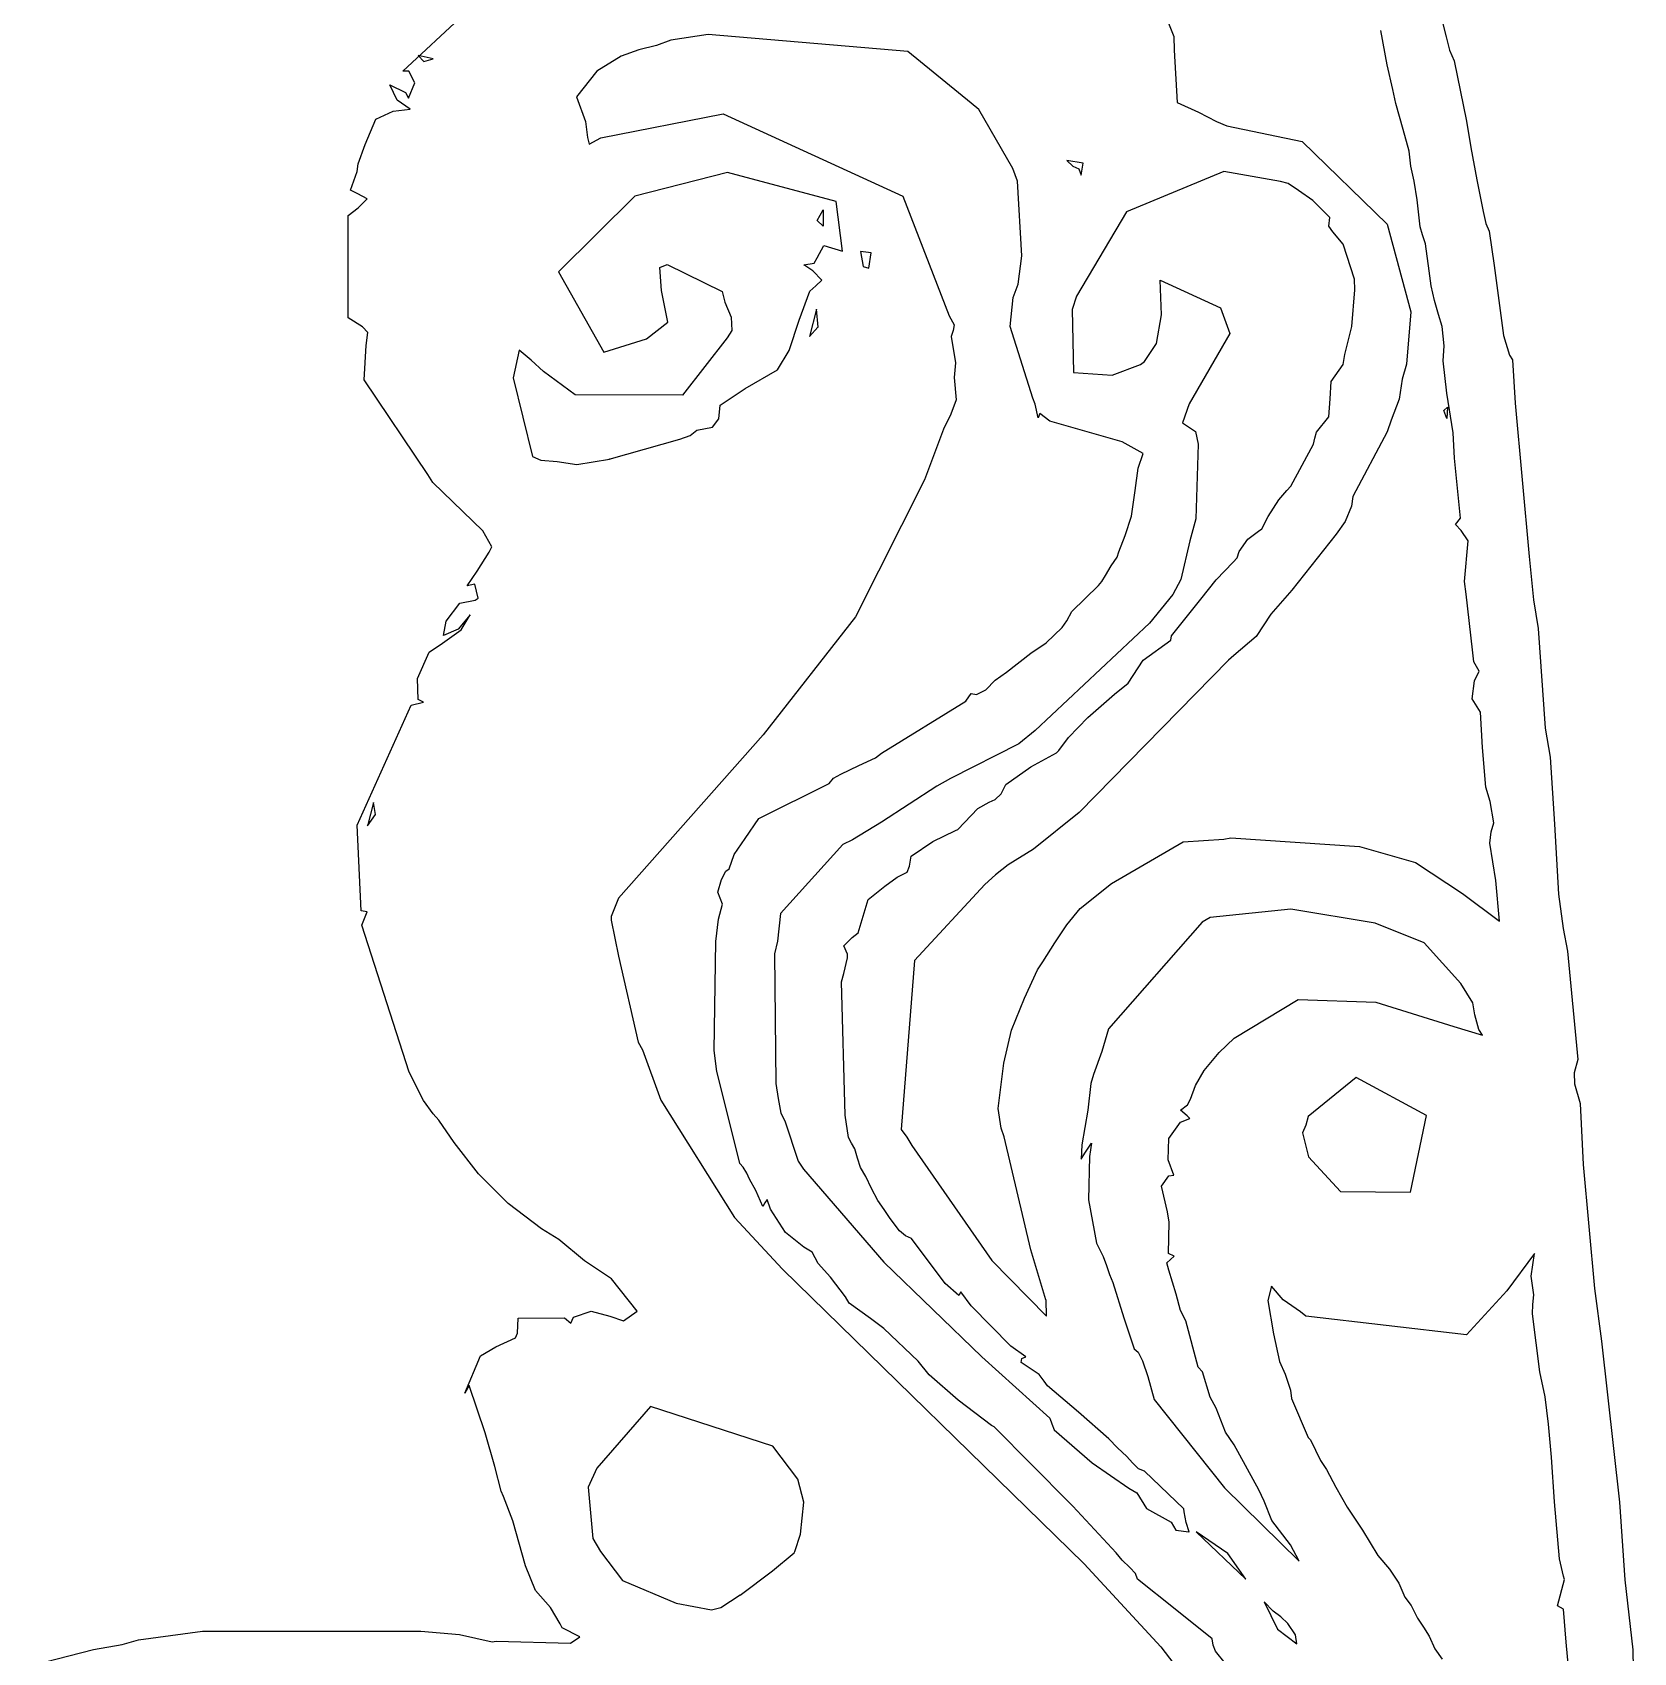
# Model space of a CAD drawing. Extents: x 0 to 208, y 1 to 205.
# Drawn here: x 204.677 to 207.447, y 190.119 to 192.923 of the extents above; entities that cross this region are included whole.
import ezdxf

# ---------------------------------------------------------------- set-up
doc = ezdxf.new("R2010")
doc.units = 0

msp = doc.modelspace()

# ---------------------------------------------------------------- linework, layer by layer
at = {"layer": 'test'}
for p, q in [((205.317526, 192.855882), (205.422843, 192.954027)), ((206.632366, 192.963262), (206.651529, 192.916173)), ((207.115305, 192.944599), (207.122417, 192.915414)), ((205.845661, 192.91975), (205.781236, 192.909928)), ((206.191197, 192.890009), (205.845661, 192.91975)), ((206.651529, 192.916173), (206.652093, 192.892213)), ((207.020682, 192.867047), (207.009393, 192.926429)), ((207.122417, 192.915414), (207.128513, 192.892159)), ((205.725607, 192.893136), (205.695042, 192.881734)), ((205.756231, 192.900248), (205.725607, 192.893136)), ((205.781236, 192.909928), (205.756231, 192.900248)), ((206.300674, 192.80042), (206.191197, 192.890009)), ((206.652093, 192.892213), (206.657032, 192.801775)), ((207.128513, 192.892159), (207.136613, 192.874069)), ((205.369882, 192.87713), (205.344143, 192.883085)), ((205.344143, 192.883085), (205.353767, 192.872586)), ((205.353767, 192.872586), (205.369882, 192.877158)), ((205.369882, 192.877158), (205.369882, 192.87713)), ((205.695042, 192.881734), (205.65307, 192.855742)), ((207.030531, 192.824505), (207.020682, 192.867047)), ((207.136613, 192.874069), (207.157638, 192.769562)), ((205.307479, 192.806067), (205.29509, 192.832285)), ((205.29509, 192.832285), (205.322268, 192.818851)), ((205.327856, 192.855766), (205.317526, 192.855882)), ((205.327263, 192.809228), (205.338213, 192.8357)), ((205.338213, 192.8357), (205.327856, 192.855766)), ((205.65307, 192.855742), (205.618134, 192.811526)), ((205.330198, 192.79015), (205.307479, 192.806067)), ((205.322268, 192.818851), (205.327263, 192.809228)), ((205.618134, 192.811526), (205.633769, 192.768927)), ((207.035555, 192.799924), (207.030531, 192.824505)), ((205.27057, 192.773047), (205.300604, 192.786763)), ((205.300604, 192.786763), (205.330198, 192.79015)), ((205.660326, 192.740762), (205.871609, 192.782203)), ((205.871609, 192.782203), (206.182776, 192.639681)), ((206.314277, 192.789724), (206.300674, 192.80042)), ((206.373056, 192.687489), (206.314277, 192.789724)), ((206.657032, 192.801775), (206.694226, 192.784813)), ((206.694226, 192.784813), (206.725135, 192.768614)), ((207.048283, 192.755146), (207.035555, 192.799924)), ((205.252197, 192.729097), (205.27057, 192.773047)), ((205.633769, 192.768927), (205.637212, 192.741213)), ((206.725135, 192.768614), (206.743226, 192.761445)), ((206.743226, 192.761445), (206.873336, 192.734465)), ((207.058754, 192.717585), (207.048283, 192.755146)), ((207.157638, 192.769562), (207.164976, 192.723673)), ((205.240316, 192.69549), (205.252197, 192.729097)), ((205.637212, 192.741213), (205.639752, 192.72967)), ((205.639752, 192.72967), (205.660326, 192.740762)), ((206.873336, 192.734465), (207.020269, 192.591387)), ((207.164976, 192.723673), (207.175587, 192.667815)), ((205.23834, 192.682564), (205.240316, 192.69549)), ((206.494282, 192.696768), (206.466116, 192.701312)), ((206.466116, 192.701312), (206.476445, 192.691575)), ((206.476445, 192.691575), (206.486803, 192.687003)), ((206.491347, 192.676053), (206.49431, 192.69674)), ((206.49431, 192.69674), (206.494282, 192.696768)), ((207.061689, 192.691734), (207.058754, 192.717585)), ((207.067023, 192.665882), (207.061689, 192.691734)), ((205.227249, 192.650153), (205.23834, 192.682564)), ((205.879234, 192.680462), (205.718746, 192.639912)), ((206.066948, 192.630667), (205.879234, 192.680462)), ((206.381184, 192.665617), (206.373056, 192.687489)), ((206.388211, 192.536351), (206.381184, 192.665617)), ((206.486803, 192.687003), (206.491347, 192.676053)), ((206.737704, 192.682347), (206.569361, 192.612469)), ((206.835906, 192.665188), (206.737704, 192.682347)), ((206.849198, 192.661801), (206.835906, 192.665188)), ((207.072357, 192.633376), (207.067023, 192.665882)), ((207.175587, 192.667815), (207.186453, 192.612912)), ((205.239893, 192.643662), (205.227249, 192.650153)), ((205.255556, 192.635026), (205.239893, 192.643662)), ((205.240034, 192.619363), (205.255556, 192.635026)), ((205.718746, 192.639912), (205.586931, 192.508433)), ((206.182776, 192.639681), (206.262995, 192.432536)), ((206.867289, 192.649412), (206.849198, 192.661801)), ((206.892096, 192.631886), (206.867289, 192.649412)), ((205.223241, 192.606099), (205.240034, 192.619363)), ((206.034343, 192.597725), (206.044474, 192.615816)), ((206.044474, 192.615816), (206.044474, 192.587622)), ((206.078293, 192.544493), (206.066948, 192.630667)), ((206.569361, 192.612469), (206.483099, 192.466628)), ((206.921566, 192.602952), (206.892096, 192.631886)), ((207.077493, 192.58684), (207.072357, 192.633376)), ((207.186453, 192.612912), (207.191279, 192.592281)), ((205.223241, 192.429188), (205.223241, 192.606099)), ((206.044474, 192.587622), (206.034343, 192.597754)), ((206.034343, 192.597754), (206.034343, 192.597725)), ((206.91959, 192.587628), (206.921566, 192.602952)), ((206.926307, 192.578089), (206.91959, 192.587628)), ((207.020269, 192.591387), (207.061185, 192.439659)), ((207.081444, 192.572814), (207.077493, 192.58684)), ((207.191279, 192.592281), (207.197008, 192.579356)), ((207.197008, 192.579356), (207.205418, 192.519894)), ((206.034442, 192.532922), (206.046126, 192.554568)), ((206.046126, 192.554568), (206.078293, 192.544493)), ((206.944651, 192.556696), (206.926307, 192.578089)), ((206.96373, 192.495804), (206.944651, 192.556696)), ((207.086637, 192.557264), (207.081444, 192.572814)), ((207.093241, 192.510214), (207.086637, 192.557264)), ((206.011102, 192.520645), (206.029192, 192.523891)), ((206.029192, 192.523891), (206.034442, 192.532922)), ((206.127831, 192.541656), (206.109458, 192.544196)), ((206.109458, 192.544196), (206.11372, 192.517724)), ((206.12388, 192.515184), (206.127831, 192.541656)), ((206.127831, 192.541656), (206.127831, 192.541656)), ((206.382313, 192.487434), (206.388211, 192.536351)), ((205.586931, 192.508433), (205.664999, 192.3696)), ((205.761965, 192.516353), (205.774975, 192.521179)), ((205.764816, 192.476348), (205.761965, 192.516353)), ((205.774975, 192.521179), (205.869898, 192.474691)), ((206.026624, 192.510626), (206.011102, 192.520645)), ((206.042146, 192.494511), (206.026624, 192.510626)), ((206.11372, 192.517724), (206.12388, 192.515184)), ((206.964294, 192.477544), (206.96373, 192.495804)), ((207.096684, 192.48473), (207.093241, 192.510214)), ((207.205418, 192.519894), (207.2219, 192.398383)), ((205.775963, 192.421707), (205.764816, 192.476348)), ((205.869898, 192.474691), (205.874583, 192.456234)), ((206.003425, 192.425068), (206.021488, 192.475038)), ((206.021488, 192.475038), (206.031817, 192.484775)), ((206.031817, 192.484775), (206.042146, 192.494511)), ((206.373592, 192.464291), (206.382313, 192.487434)), ((206.630244, 192.434085), (206.627987, 192.494255)), ((206.627987, 192.494255), (206.732392, 192.446443)), ((206.959383, 192.414149), (206.964294, 192.477544)), ((207.102442, 192.459245), (207.096684, 192.48473)), ((205.874583, 192.456234), (205.885561, 192.430495)), ((206.033007, 192.444177), (206.021267, 192.396868)), ((206.035829, 192.413228), (206.033007, 192.444177)), ((206.368117, 192.414172), (206.373592, 192.464291)), ((206.483099, 192.466628), (206.475282, 192.443345)), ((206.475282, 192.443345), (206.477822, 192.33476)), ((206.732392, 192.446443), (206.748309, 192.401737)), ((207.061185, 192.439659), (207.054101, 192.348699)), ((207.109554, 192.434607), (207.102442, 192.459245)), ((205.247682, 192.413665), (205.223241, 192.429188)), ((205.257277, 192.403646), (205.247682, 192.413665)), ((205.738879, 192.392883), (205.775963, 192.421707)), ((205.885561, 192.430495), (205.886972, 192.40724)), ((205.986069, 192.37234), (206.003425, 192.425068)), ((206.021267, 192.396868), (206.035801, 192.413237)), ((206.035801, 192.413237), (206.035829, 192.413228)), ((206.262995, 192.432536), (206.271236, 192.417268)), ((206.271236, 192.417268), (206.269825, 192.40708)), ((206.407363, 192.290195), (206.368117, 192.414172)), ((206.621495, 192.384561), (206.630244, 192.434085)), ((206.951255, 192.381837), (206.959383, 192.414149)), ((207.115367, 192.413836), (207.109554, 192.434607)), ((207.119064, 192.380646), (207.115367, 192.413836)), ((205.254117, 192.38104), (205.257277, 192.403646)), ((205.664999, 192.3696), (205.738879, 192.392883)), ((205.878788, 192.394286), (205.801555, 192.295037)), ((205.886972, 192.40724), (205.878788, 192.394286)), ((206.269825, 192.40708), (206.266043, 192.396891)), ((206.266043, 192.396891), (206.273635, 192.351101)), ((206.600498, 192.35333), (206.621495, 192.384561)), ((206.748309, 192.401737), (206.678222, 192.280057)), ((207.2219, 192.398383), (207.232173, 192.364773)), ((205.250871, 192.321545), (205.254117, 192.38104)), ((205.518786, 192.372896), (205.508316, 192.325497)), ((205.5292, 192.364289), (205.518786, 192.372896)), ((205.539304, 192.355681), (205.5292, 192.364289)), ((205.56095, 192.336123), (205.539304, 192.355681)), ((205.965664, 192.33897), (205.986069, 192.37234)), ((206.944426, 192.348591), (206.946966, 192.365779)), ((206.946966, 192.365779), (206.951255, 192.381837)), ((207.117371, 192.354936), (207.119064, 192.380646)), ((207.123778, 192.298514), (207.117371, 192.354936)), ((207.232173, 192.364773), (207.23714, 192.356279)), ((207.23714, 192.356279), (207.241825, 192.281303)), ((205.615938, 192.295602), (205.56095, 192.336123)), ((205.909767, 192.306763), (205.965664, 192.33897)), ((206.273635, 192.351101), (206.271377, 192.325955)), ((206.477822, 192.33476), (206.544728, 192.32968)), ((206.544728, 192.32968), (206.593979, 192.348193)), ((206.593979, 192.348193), (206.600498, 192.35333)), ((206.923598, 192.318848), (206.944426, 192.348591)), ((207.054101, 192.348699), (207.046707, 192.322847)), ((205.36107, 192.157735), (205.250871, 192.321545)), ((205.508316, 192.325497), (205.541959, 192.189099)), ((205.86626, 192.278013), (205.909767, 192.306763)), ((206.271377, 192.325955), (206.275102, 192.286941)), ((206.921904, 192.288822), (206.923598, 192.318848)), ((207.046707, 192.322847), (207.041176, 192.28847)), ((207.134502, 192.229937), (207.123778, 192.298514)), ((205.801555, 192.295037), (205.615938, 192.295602)), ((205.864284, 192.254363), (205.86626, 192.278013)), ((206.275102, 192.286941), (206.265337, 192.262303)), ((206.411455, 192.279837), (206.407363, 192.290195)), ((206.41645, 192.255848), (206.411455, 192.279837)), ((206.678222, 192.280057), (206.666425, 192.247468)), ((206.919364, 192.257691), (206.921904, 192.288822)), ((207.041176, 192.28847), (207.027516, 192.252275)), ((207.118414, 192.268462), (207.12468, 192.274699)), ((207.12468, 192.274699), (207.123833, 192.254887)), ((207.241825, 192.281303), (207.26635, 192.015797)), ((205.853278, 192.239744), (205.864284, 192.254363)), ((206.265337, 192.262303), (206.252919, 192.236451)), ((206.41947, 192.263271), (206.41645, 192.255848)), ((206.436968, 192.250514), (206.41947, 192.263271)), ((206.562043, 192.214576), (206.436968, 192.250514)), ((206.666425, 192.247468), (206.688608, 192.232398)), ((206.898085, 192.231359), (206.919364, 192.257691)), ((207.027516, 192.252275), (207.020489, 192.231588)), ((207.123833, 192.254887), (207.118386, 192.268462)), ((207.118386, 192.268462), (207.118414, 192.268462)), ((205.674744, 192.184493), (205.796495, 192.218888)), ((205.796495, 192.218888), (205.814895, 192.225266)), ((205.814895, 192.225266), (205.826071, 192.234579)), ((205.826071, 192.234579), (205.853278, 192.239744)), ((206.252919, 192.236451), (206.220331, 192.14855)), ((206.598088, 192.194256), (206.562043, 192.214576)), ((206.688608, 192.232398), (206.693462, 192.210695)), ((206.892948, 192.210672), (206.895206, 192.221002)), ((206.895206, 192.221002), (206.898085, 192.231359)), ((207.020489, 192.231588), (206.960965, 192.119749)), ((207.137042, 192.186156), (207.134502, 192.229937)), ((205.541959, 192.189099), (205.556155, 192.182862)), ((206.589593, 192.169195), (206.598088, 192.194256)), ((206.693462, 192.210695), (206.689313, 192.081429)), ((206.854086, 192.138006), (206.892948, 192.210672)), ((205.556155, 192.182862), (205.584592, 192.180322)), ((205.584592, 192.180322), (205.618797, 192.175412)), ((205.618797, 192.175412), (205.674841, 192.184527)), ((205.674841, 192.184527), (205.674744, 192.184493)), ((206.584767, 192.130415), (206.589593, 192.169195)), ((207.147484, 192.082437), (207.137042, 192.186156)), ((205.369452, 192.14416), (205.36107, 192.157735)), ((205.456134, 192.060247), (205.369452, 192.14416)), ((206.220331, 192.14855), (206.100528, 191.911498)), ((206.577966, 192.085883), (206.584767, 192.130415)), ((206.833145, 192.114243), (206.846918, 192.130273)), ((206.846918, 192.130273), (206.854086, 192.138006)), ((206.814829, 192.085168), (206.833145, 192.114243)), ((206.95899, 192.103324), (206.948068, 192.076879)), ((206.960965, 192.119749), (206.95899, 192.103324)), ((206.567269, 192.052276), (206.577966, 192.085883)), ((206.689313, 192.081429), (206.67904, 192.043459)), ((206.803569, 192.063663), (206.814829, 192.085168)), ((206.948068, 192.076879), (206.932094, 192.054669)), ((207.138425, 192.071289), (207.147484, 192.082437)), ((205.471656, 192.032674), (205.456134, 192.060247)), ((206.556263, 192.024421), (206.567269, 192.052276)), ((206.76417, 192.024519), (206.779608, 192.04625)), ((206.779608, 192.04625), (206.797924, 192.060164)), ((206.797924, 192.060164), (206.803569, 192.063663)), ((206.932094, 192.054669), (206.855753, 191.957945)), ((207.148782, 192.060932), (207.138425, 192.071289)), ((207.160353, 192.043434), (207.148782, 192.060932)), ((205.446369, 191.990691), (205.467056, 192.023474)), ((205.467056, 192.023474), (205.471656, 192.032674)), ((206.553299, 192.015164), (206.556263, 192.024421)), ((206.67904, 192.043459), (206.663349, 191.976168)), ((206.760953, 192.013907), (206.76417, 192.024519)), ((207.154455, 191.97302), (207.160353, 192.043434)), ((205.428927, 191.96546), (205.446369, 191.990691)), ((206.533233, 191.983131), (206.542914, 191.999726)), ((206.542914, 191.999726), (206.553299, 192.015164)), ((206.72469, 191.975601), (206.753898, 192.006146)), ((206.753898, 192.006146), (206.760953, 192.013907)), ((207.26635, 192.015797), (207.273603, 191.940825)), ((205.441853, 191.968), (205.428927, 191.96546)), ((205.448006, 191.944124), (205.441853, 191.968)), ((206.474808, 191.921), (206.521013, 191.966001)), ((206.521013, 191.966001), (206.526996, 191.972717)), ((206.526996, 191.972717), (206.533233, 191.983131)), ((206.663349, 191.976168), (206.649633, 191.950317)), ((206.697964, 191.941992), (206.72469, 191.975601)), ((207.157305, 191.951006), (207.154455, 191.97302)), ((205.392323, 191.904266), (205.416171, 191.935516)), ((205.416171, 191.935516), (205.442643, 191.940681)), ((205.442643, 191.940681), (205.448006, 191.944124)), ((206.649633, 191.950317), (206.609447, 191.900457)), ((206.647556, 191.87889), (206.697964, 191.941992)), ((206.855753, 191.957945), (206.81947, 191.916208)), ((207.167973, 191.854642), (207.157305, 191.951006)), ((207.273603, 191.940825), (207.281449, 191.891668)), ((205.434064, 191.914821), (205.41349, 191.890014)), ((205.418372, 191.88897), (205.434064, 191.914821)), ((206.100528, 191.911498), (205.941036, 191.707135)), ((206.466059, 191.904885), (206.474808, 191.921)), ((206.81947, 191.916208), (206.793845, 191.877529)), ((205.385939, 191.866194), (205.418372, 191.88897)), ((205.388175, 191.879459), (205.392323, 191.904266)), ((205.41349, 191.890014), (205.388175, 191.879459)), ((206.609447, 191.900457), (206.411714, 191.71515)), ((206.430809, 191.866616), (206.458298, 191.893455)), ((206.458298, 191.893455), (206.466059, 191.904885)), ((206.646145, 191.871524), (206.647556, 191.87889)), ((207.281449, 191.891668), (207.293641, 191.718917)), ((205.342816, 191.804639), (205.363362, 191.850672)), ((205.363362, 191.850672), (205.385939, 191.866194)), ((206.403942, 191.848582), (206.430809, 191.866616)), ((206.598475, 191.836926), (206.646145, 191.871524)), ((206.793845, 191.877529), (206.755155, 191.844529)), ((207.170231, 191.833955), (207.167973, 191.854642)), ((206.361727, 191.815875), (206.403942, 191.848582)), ((206.745926, 191.836683), (206.487814, 191.572899)), ((206.572454, 191.797003), (206.598475, 191.836926)), ((206.755155, 191.844529), (206.745926, 191.836683)), ((207.179686, 191.817896), (207.170231, 191.833955)), ((205.344227, 191.768816), (205.342816, 191.804639)), ((206.326054, 191.785339), (206.342169, 191.801934)), ((206.342169, 191.801934), (206.361727, 191.815875)), ((206.548719, 191.777953), (206.572454, 191.797003)), ((207.167578, 191.769487), (207.171501, 191.801048)), ((207.171501, 191.801048), (207.179686, 191.817896)), ((205.353512, 191.764047), (205.344227, 191.768816)), ((206.145483, 191.675487), (206.291623, 191.765922)), ((206.291623, 191.765922), (206.300767, 191.778848)), ((206.300767, 191.778848), (206.309968, 191.777437)), ((206.309968, 191.777437), (206.326054, 191.785339)), ((206.50272, 191.737152), (206.548719, 191.777953)), ((207.181774, 191.746937), (207.167578, 191.769487)), ((205.238555, 191.550814), (205.331725, 191.758882)), ((205.331725, 191.758882), (205.353512, 191.764047)), ((207.185528, 191.685342), (207.181774, 191.746937)), ((206.411714, 191.71515), (206.383345, 191.692064)), ((206.469463, 191.702936), (206.50272, 191.737152)), ((207.293641, 191.718917), (207.302616, 191.668935)), ((205.941036, 191.707135), (205.690866, 191.425023)), ((206.383345, 191.692064), (206.265277, 191.631589)), ((206.452586, 191.680076), (206.469463, 191.702936)), ((207.191257, 191.617008), (207.185528, 191.685342)), ((206.075032, 191.639475), (206.106435, 191.654489)), ((206.106435, 191.654489), (206.135521, 191.667443)), ((206.135521, 191.667443), (206.145483, 191.675487)), ((206.403756, 191.65191), (206.448578, 191.676153)), ((206.448578, 191.676153), (206.452586, 191.680076)), ((207.302616, 191.668935), (207.310066, 191.55299)), ((206.054994, 191.623191), (206.062755, 191.632363)), ((206.062755, 191.632363), (206.075032, 191.639475)), ((206.265277, 191.631589), (206.241655, 191.618664)), ((206.360886, 191.621204), (206.403756, 191.65191)), ((205.933483, 191.562592), (206.054994, 191.623191)), ((206.241655, 191.618664), (206.145485, 191.556564)), ((206.342062, 191.595352), (206.35242, 191.605089)), ((206.35242, 191.605089), (206.360886, 191.621204)), ((207.198397, 191.592088), (207.191257, 191.617008)), ((205.266645, 191.590252), (205.256315, 191.549751)), ((205.256315, 191.549751), (205.270173, 191.569563)), ((205.270173, 191.569565), (205.266645, 191.590252)), ((205.270173, 191.569563), (205.270173, 191.569565)), ((206.277529, 191.543613), (206.312316, 191.57983)), ((206.312316, 191.57983), (206.331733, 191.59078)), ((206.331733, 191.59078), (206.342062, 191.595352)), ((206.487814, 191.572899), (206.408863, 191.509467)), ((207.204775, 191.555212), (207.198397, 191.592088)), ((205.245441, 191.402921), (205.238555, 191.550814)), ((205.909664, 191.528085), (205.933483, 191.562592)), ((206.145485, 191.556564), (206.095504, 191.525593)), ((206.234267, 191.522898), (206.273578, 191.541919)), ((206.273578, 191.541919), (206.277529, 191.543613)), ((207.200373, 191.539436), (207.204775, 191.555212)), ((207.310066, 191.55299), (207.316811, 191.431505)), ((205.890529, 191.500343), (205.909664, 191.528085)), ((206.078655, 191.517831), (205.970745, 191.397952)), ((206.095504, 191.525593), (206.078655, 191.517831)), ((206.197096, 191.497244), (206.234267, 191.522898)), ((206.543636, 191.450254), (206.667419, 191.522427)), ((206.667419, 191.522427), (206.737847, 191.52666)), ((206.737847, 191.52666), (206.750067, 191.528918)), ((206.750067, 191.528918), (206.972794, 191.514186)), ((206.972794, 191.514186), (207.069506, 191.486218)), ((207.198115, 191.519709), (207.200373, 191.539436)), ((207.208726, 191.455074), (207.198115, 191.519709)), ((205.882345, 191.475479), (205.890529, 191.500343)), ((206.194217, 191.480028), (206.197096, 191.497244)), ((206.408863, 191.509467), (206.364912, 191.482374)), ((207.069506, 191.486218), (207.150659, 191.432629)), ((205.86273, 191.434867), (205.868854, 191.457332)), ((205.868854, 191.457332), (205.876587, 191.471246)), ((205.876587, 191.471246), (205.882345, 191.475479)), ((206.151461, 191.445512), (206.172853, 191.460978)), ((206.172853, 191.460978), (206.189815, 191.469614)), ((206.189815, 191.469614), (206.194217, 191.480028)), ((206.342645, 191.465327), (206.324555, 191.448563)), ((206.364912, 191.482374), (206.342645, 191.465327)), ((205.866286, 191.424679), (205.86273, 191.434867)), ((206.122745, 191.422257), (206.151461, 191.445512)), ((206.324555, 191.448563), (206.202819, 191.316703)), ((206.489345, 191.406916), (206.543636, 191.450254)), ((207.150659, 191.432629), (207.214766, 191.385078)), ((207.214766, 191.385078), (207.208726, 191.455074)), ((207.316811, 191.431505), (207.324911, 191.372041)), ((205.255629, 191.400946), (205.245441, 191.402921)), ((205.690866, 191.425023), (205.67794, 191.392819)), ((205.863746, 191.388413), (205.870294, 191.414491)), ((205.870294, 191.414491), (205.866286, 191.424679)), ((206.105416, 191.364771), (206.122745, 191.422257)), ((206.46609, 191.378674), (206.489345, 191.406916)), ((206.853985, 191.405779), (206.714378, 191.391188)), ((206.999953, 191.381423), (206.853985, 191.405779)), ((205.246542, 191.377747), (205.255629, 191.400946)), ((205.32831, 191.123713), (205.246542, 191.377747)), ((205.67794, 191.392819), (205.67794, 191.386779)), ((205.67794, 191.386779), (205.690866, 191.324163)), ((205.858807, 191.349633), (205.863746, 191.388413)), ((205.970745, 191.397952), (205.965806, 191.350302)), ((206.445403, 191.347235), (206.46609, 191.378674)), ((206.700436, 191.383427), (206.538559, 191.198368)), ((206.714378, 191.391188), (206.700436, 191.383427)), ((207.084552, 191.347712), (206.999953, 191.381423)), ((205.8559, 191.160962), (205.858807, 191.349633)), ((205.965806, 191.350302), (205.960782, 191.328261)), ((206.080524, 191.341968), (206.095059, 191.356897)), ((206.095059, 191.356897), (206.105416, 191.364771)), ((206.424716, 191.31461), (206.445403, 191.347235)), ((207.148198, 191.277348), (207.084552, 191.347712)), ((207.324911, 191.372041), (207.332192, 191.333238)), ((205.690866, 191.324163), (205.724854, 191.175305)), ((205.960782, 191.328261), (205.96304, 191.104205)), ((206.08044, 191.294301), (206.0871, 191.321676)), ((206.0871, 191.328083), (206.080524, 191.341968)), ((206.0871, 191.321676), (206.0871, 191.328083)), ((207.332192, 191.333238), (207.350593, 191.145733)), ((206.076601, 191.280048), (206.08044, 191.294301)), ((206.202819, 191.316703), (206.179733, 191.02425)), ((206.39322, 191.251576), (206.415713, 191.300696)), ((206.415713, 191.300696), (206.424716, 191.31461)), ((206.08281, 191.049086), (206.076601, 191.280048)), ((207.168744, 191.243425), (207.148198, 191.277348)), ((206.370586, 191.196305), (206.39322, 191.251576)), ((206.755766, 191.182606), (206.86649, 191.249512)), ((206.86649, 191.249512), (207.000929, 191.244517)), ((207.000929, 191.244517), (207.13569, 191.202446)), ((207.171877, 191.222851), (207.168744, 191.243425)), ((207.179158, 191.19731), (207.171877, 191.222851)), ((206.35718, 191.139429), (206.370586, 191.196305)), ((206.538559, 191.198368), (206.526621, 191.159176)), ((206.729915, 191.157827), (206.755766, 191.182606)), ((207.13569, 191.202446), (207.185424, 191.187771)), ((207.185424, 191.187771), (207.179158, 191.19731)), ((205.724854, 191.175305), (205.732305, 191.16204)), ((205.732305, 191.16204), (205.763781, 191.075294)), ((205.860924, 191.124767), (205.8559, 191.160962)), ((206.526621, 191.159176), (206.512679, 191.119724)), ((206.704063, 191.126249), (206.729915, 191.157827)), ((205.353371, 191.074592), (205.32831, 191.123713)), ((205.89216, 191.000589), (205.860924, 191.124767)), ((206.347359, 191.060923), (206.35718, 191.139429)), ((206.688739, 191.100567), (206.704063, 191.126249)), ((207.350593, 191.145733), (207.343876, 191.122478)), ((207.343876, 191.122478), (207.344441, 191.103146)), ((205.96304, 191.104205), (205.967048, 191.078325)), ((206.507684, 191.104202), (206.502406, 191.057666)), ((206.512679, 191.119724), (206.507684, 191.104202)), ((206.680159, 191.077086), (206.688739, 191.100567)), ((206.966573, 191.114548), (206.883651, 191.046868)), ((207.088778, 191.048736), (206.966573, 191.114548)), ((207.344441, 191.103146), (207.354234, 191.069536)), ((205.370248, 191.051337), (205.353371, 191.074592)), ((205.763781, 191.075294), (205.89121, 190.871806)), ((205.967048, 191.078325), (205.971479, 191.052473)), ((206.662718, 191.057697), (206.674825, 191.066954)), ((206.674825, 191.066954), (206.680159, 191.077086)), ((207.354234, 191.069536), (207.359737, 190.963539)), ((205.3799, 191.040556), (205.370248, 191.051337)), ((205.406344, 191.001776), (205.3799, 191.040556)), ((205.971479, 191.052473), (205.978704, 191.039547)), ((205.978704, 191.039547), (206.001733, 190.969743)), ((206.088314, 191.010306), (206.08281, 191.049086)), ((206.352411, 191.026599), (206.347359, 191.060923)), ((206.502406, 191.057666), (206.492218, 190.997756)), ((206.642708, 191.008647), (206.663, 191.036813)), ((206.674656, 191.048327), (206.662718, 191.057697)), ((206.663, 191.036813), (206.679115, 191.043586)), ((206.679115, 191.043586), (206.674656, 191.048327)), ((206.883651, 191.046868), (206.879728, 191.031826)), ((207.060613, 190.915832), (207.088778, 191.048736)), ((206.094015, 191.000824), (206.088314, 191.010306)), ((206.179733, 191.02425), (206.189272, 191.011325)), ((206.189272, 191.011325), (206.19788, 190.99679)), ((206.357745, 191.011529), (206.352411, 191.026599)), ((206.403769, 190.816305), (206.357745, 191.011529)), ((206.641579, 190.971605), (206.642708, 191.008647)), ((206.879728, 191.031826), (206.874027, 191.0189)), ((206.874027, 191.0189), (206.884356, 190.977114)), ((205.448528, 190.947937), (205.406344, 191.001776)), ((205.900316, 190.965789), (205.89216, 191.000589)), ((206.099631, 190.9912), (206.094015, 191.000824)), ((206.104372, 190.974972), (206.099631, 190.9912)), ((206.19788, 190.99679), (206.336578, 190.797417)), ((206.492218, 190.997756), (206.490807, 190.972779)), ((206.490807, 190.972779), (206.497242, 190.98356)), ((206.497242, 190.98356), (206.508785, 191.000804)), ((206.508785, 191.000804), (206.505341, 190.977549)), ((205.906525, 190.959297), (205.900316, 190.965789)), ((205.912819, 190.948968), (205.906525, 190.959297)), ((206.001733, 190.969743), (206.010962, 190.955575)), ((206.010962, 190.955575), (206.149846, 190.794985)), ((206.109057, 190.95866), (206.104372, 190.974972)), ((206.118568, 190.942996), (206.109057, 190.95866)), ((206.505341, 190.977549), (206.50393, 190.902574)), ((206.651514, 190.945641), (206.641579, 190.971605)), ((206.884356, 190.977114), (206.939514, 190.917229)), ((207.359737, 190.963539), (207.37907, 190.749189)), ((205.499915, 190.896228), (205.448528, 190.947937)), ((205.917391, 190.938639), (205.912819, 190.948968)), ((205.928341, 190.918573), (205.917391, 190.938639)), ((206.128502, 190.922479), (206.118568, 190.942996)), ((206.62998, 190.926139), (206.642652, 190.943948)), ((206.640563, 190.881848), (206.62998, 190.926139)), ((206.642652, 190.943948), (206.651514, 190.945641)), ((205.940279, 190.891113), (205.928341, 190.918573)), ((205.943835, 190.897265), (205.940279, 190.891113)), ((205.947589, 190.903333), (205.943835, 190.897265)), ((205.953854, 190.886371), (205.947589, 190.903333)), ((206.139424, 190.901566), (206.128502, 190.922479)), ((206.150177, 190.885903), (206.139424, 190.901566)), ((206.50393, 190.902574), (206.517731, 190.827599)), ((206.939514, 190.917229), (207.060613, 190.915818)), ((207.060613, 190.915818), (207.060613, 190.915832)), ((205.557553, 190.852278), (205.499915, 190.896228)), ((205.89121, 190.871806), (205.974172, 190.782429)), ((205.979536, 190.84607), (205.953854, 190.886371)), ((206.160563, 190.870353), (206.150177, 190.885903)), ((206.176734, 190.849129), (206.160563, 190.870353)), ((206.643611, 190.863983), (206.640563, 190.881848)), ((205.587277, 190.834187), (205.557553, 190.852278)), ((206.011074, 190.820473), (205.979536, 190.84607)), ((206.187063, 190.840522), (206.176734, 190.849129)), ((206.197392, 190.835526), (206.187063, 190.840522)), ((206.641918, 190.809514), (206.643611, 190.863983)), ((205.631966, 190.797219), (205.587277, 190.834187)), ((206.025496, 190.812373), (206.011074, 190.820473)), ((206.035938, 190.79242), (206.025496, 190.812373)), ((206.255711, 190.757794), (206.197392, 190.835526)), ((206.429931, 190.729332), (206.403769, 190.816305)), ((206.517731, 190.827599), (206.529387, 190.804344)), ((205.678409, 190.766107), (205.631966, 190.797219)), ((206.057697, 190.768911), (206.035938, 190.79242)), ((206.149846, 190.794985), (206.319334, 190.631062)), ((206.336578, 190.797417), (206.431032, 190.701086)), ((206.529387, 190.804344), (206.53489, 190.788821)), ((206.53489, 190.788821), (206.540055, 190.773299)), ((206.639321, 190.793653), (206.652247, 190.804942)), ((206.642849, 190.780727), (206.639321, 190.793653)), ((206.652247, 190.804942), (206.641918, 190.809514)), ((207.275235, 190.809513), (207.227729, 190.745373)), ((207.269478, 190.770502), (207.275235, 190.809513)), ((205.723183, 190.710091), (205.678409, 190.766107)), ((205.974172, 190.782429), (206.496094, 190.272654)), ((206.083464, 190.735033), (206.057697, 190.768911)), ((206.279248, 190.737107), (206.255711, 190.757794)), ((206.540055, 190.773299), (206.545897, 190.759555)), ((206.545897, 190.759555), (206.564665, 190.698417)), ((206.655408, 190.739689), (206.642849, 190.780727)), ((207.274473, 190.73814), (207.269478, 190.770502)), ((206.089532, 190.724082), (206.083464, 190.735033)), ((206.282691, 190.743598), (206.279248, 190.737107)), ((206.300782, 190.719412), (206.282691, 190.743598)), ((206.430467, 190.729526), (206.429931, 190.729332)), ((206.431032, 190.701086), (206.430467, 190.729526)), ((206.662915, 190.71125), (206.655408, 190.739689)), ((206.820166, 190.753117), (206.813957, 190.728366)), ((206.813957, 190.728366), (206.824089, 190.670869)), ((206.840796, 190.729608), (206.820166, 190.753117)), ((206.870644, 190.708695), (206.840796, 190.729608)), ((207.227729, 190.745373), (207.157675, 190.669164)), ((207.27278, 190.721601), (207.274473, 190.73814)), ((207.37907, 190.749189), (207.39112, 190.657893)), ((205.612566, 190.699762), (205.643591, 190.710091)), ((205.643591, 190.710091), (205.675544, 190.701258)), ((205.675544, 190.701258), (205.699449, 190.693497)), ((205.699449, 190.693497), (205.723183, 190.710091)), ((206.126605, 190.697356), (206.089532, 190.724082)), ((206.369283, 190.649217), (206.300782, 190.719412)), ((206.672257, 190.69316), (206.662915, 190.71125)), ((206.879844, 190.701216), (206.870644, 190.708695)), ((207.157675, 190.669164), (206.879844, 190.701216)), ((207.271933, 190.705599), (207.27278, 190.721601)), ((207.284774, 190.605218), (207.271933, 190.705599)), ((205.512533, 190.663581), (205.515666, 190.672189)), ((205.515666, 190.672189), (205.517077, 190.697645)), ((205.517077, 190.697645), (205.597044, 190.69821)), ((205.597044, 190.69821), (205.607994, 190.689433)), ((205.607994, 190.689433), (205.612566, 190.699762)), ((206.149803, 190.680084), (206.126605, 190.697356)), ((206.209022, 190.623205), (206.149803, 190.680084)), ((206.564665, 190.698417), (206.582614, 190.64493)), ((206.693734, 190.613071), (206.672257, 190.69316)), ((205.452078, 190.632537), (205.478663, 190.648539)), ((205.478663, 190.648539), (205.512533, 190.663581)), ((206.395162, 190.631127), (206.369283, 190.649217)), ((206.582614, 190.64493), (206.589698, 190.638863)), ((206.824089, 190.670869), (206.834475, 190.62262)), ((207.39112, 190.657893), (207.422504, 190.379255)), ((205.425013, 190.568323), (205.452078, 190.632537)), ((206.228213, 190.59964), (206.209022, 190.623205)), ((206.319334, 190.631062), (206.437006, 190.525062)), ((206.38726, 190.620967), (206.388671, 190.628305)), ((206.418282, 190.60045), (206.38726, 190.620967)), ((206.388671, 190.628305), (206.395162, 190.631127)), ((206.589698, 190.638863), (206.597205, 190.624102)), ((206.597205, 190.624102), (206.606603, 190.59684)), ((206.834475, 190.62262), (206.844183, 190.601115)), ((206.278274, 190.555729), (206.228213, 190.59964)), ((206.427144, 190.588935), (206.418282, 190.60045)), ((206.432901, 190.580553), (206.427144, 190.588935)), ((206.606603, 190.59684), (206.617638, 190.557303)), ((206.701185, 190.60514), (206.693734, 190.613071)), ((206.714336, 190.561303), (206.701185, 190.60514)), ((206.844183, 190.601115), (206.853073, 190.573062)), ((207.293636, 190.56146), (207.284774, 190.605218)), ((205.43204, 190.581587), (205.425013, 190.568323)), ((205.460037, 190.499283), (205.43204, 190.581587)), ((206.486213, 190.535011), (206.432901, 190.580553)), ((206.724665, 190.54197), (206.714336, 190.561303)), ((206.853073, 190.573062), (206.854766, 190.558951)), ((207.299337, 190.514704), (207.293636, 190.56146)), ((205.74619, 190.544745), (205.653026, 190.43802)), ((205.957828, 190.476373), (205.74619, 190.544745)), ((206.336016, 190.512089), (206.278274, 190.555729)), ((206.539189, 190.48926), (206.486213, 190.535011)), ((206.617638, 190.557303), (206.738982, 190.404257)), ((206.740554, 190.500365), (206.724665, 190.54197)), ((206.854766, 190.558951), (206.883528, 190.49148)), ((206.340504, 190.509549), (206.336016, 190.512089)), ((206.470922, 190.378203), (206.340504, 190.509549)), ((206.437006, 190.525062), (206.440138, 190.514733)), ((206.440138, 190.514733), (206.444259, 190.504404)), ((206.444259, 190.504404), (206.510304, 190.447525)), ((207.30484, 190.457232), (207.299337, 190.514704)), ((205.476688, 190.440936), (205.460037, 190.499283)), ((206.001107, 190.419303), (205.957828, 190.476373)), ((206.55409, 190.473371), (206.539189, 190.48926)), ((206.755682, 190.478747), (206.740554, 190.500365)), ((206.798252, 190.401006), (206.755682, 190.478747)), ((206.883528, 190.49148), (206.887676, 190.487332)), ((206.887676, 190.487332), (206.905259, 190.451789)), ((206.570346, 190.458328), (206.55409, 190.473371)), ((206.579942, 190.447519), (206.570346, 190.458328)), ((206.905259, 190.451789), (206.91556, 190.436097)), ((207.309835, 190.380107), (207.30484, 190.457232)), ((205.487695, 190.398496), (205.476688, 190.440936)), ((205.653026, 190.43802), (205.638322, 190.405629)), ((206.510304, 190.447525), (206.573595, 190.403574)), ((206.590271, 190.43719), (206.579942, 190.447519)), ((206.600628, 190.432985), (206.590271, 190.43719)), ((206.668475, 190.368079), (206.600628, 190.432985)), ((206.91556, 190.436097), (206.931731, 190.40551)), ((205.491702, 190.389408), (205.487695, 190.398496)), ((205.638322, 190.405629), (205.646196, 190.316421)), ((206.011295, 190.379504), (206.001107, 190.419303)), ((206.573595, 190.403574), (206.58717, 190.395813)), ((206.58717, 190.395813), (206.604329, 190.368466)), ((206.738982, 190.404257), (206.868127, 190.277576)), ((206.807424, 190.381053), (206.798252, 190.401006)), ((206.931731, 190.40551), (206.951571, 190.370509)), ((205.508099, 190.347033), (205.491702, 190.389408)), ((206.005425, 190.324197), (206.011295, 190.379504)), ((206.476453, 190.372304), (206.470922, 190.378203)), ((206.551682, 190.291913), (206.476453, 190.372304)), ((206.604329, 190.368466), (206.646959, 190.344533)), ((206.669321, 190.362943), (206.668475, 190.368079)), ((206.821055, 190.347443), (206.807424, 190.381053)), ((206.951571, 190.370509), (206.977818, 190.330789)), ((207.316016, 190.31431), (207.309835, 190.380107)), ((207.422504, 190.379255), (207.431789, 190.244819)), ((205.529661, 190.269283), (205.508099, 190.347033)), ((206.646959, 190.344533), (206.65472, 190.330704)), ((206.67299, 190.344119), (206.669321, 190.362943)), ((206.677731, 190.327891), (206.67299, 190.344119)), ((206.853265, 190.305341), (206.821055, 190.347443)), ((205.646196, 190.316421), (205.65946, 190.294182)), ((205.995519, 190.294191), (206.005425, 190.324197)), ((206.65472, 190.330704), (206.677552, 190.327882)), ((206.677552, 190.327882), (206.677731, 190.327891)), ((206.745075, 190.290581), (206.690093, 190.327837)), ((206.690093, 190.327837), (206.7761, 190.246145)), ((206.977818, 190.330789), (207.004516, 190.287053)), ((207.318556, 190.281628), (207.316016, 190.31431)), ((205.65946, 190.294182), (205.697758, 190.243744)), ((205.957326, 190.260536), (205.994672, 190.291651)), ((205.994672, 190.291651), (205.995519, 190.294191)), ((206.561786, 190.278988), (206.551682, 190.291913)), ((206.7761, 190.246145), (206.745075, 190.290581)), ((206.745075, 190.290581), (206.745075, 190.290581)), ((206.85331, 190.305347), (206.853265, 190.305341)), ((206.868127, 190.277576), (206.85331, 190.305347)), ((207.004516, 190.287053), (207.024808, 190.263629)), ((207.325668, 190.251103), (207.318556, 190.281628)), ((205.547159, 190.226346), (205.529661, 190.269283)), ((205.90129, 190.218764), (205.957326, 190.260536)), ((206.496094, 190.272654), (206.62917, 190.129316)), ((206.575332, 190.266542), (206.561786, 190.278988)), ((206.585069, 190.256212), (206.575332, 190.266542)), ((206.58854, 190.245883), (206.585069, 190.256212)), ((207.024808, 190.263629), (207.040415, 190.239216)), ((205.573293, 190.197066), (205.547159, 190.226346)), ((205.697758, 190.243744), (205.790216, 190.204526)), ((206.653782, 190.194358), (206.58854, 190.245883)), ((207.040415, 190.239216), (207.0508, 190.215199)), ((207.315198, 190.199877), (207.327079, 190.245346)), ((207.327079, 190.245346), (207.325668, 190.251103)), ((207.431789, 190.244819), (207.445392, 190.123861)), ((205.59, 190.168626), (205.573293, 190.197066)), ((205.790216, 190.204526), (205.851597, 190.19287)), ((205.851597, 190.19287), (205.867599, 190.196878)), ((205.867599, 190.196878), (205.901212, 190.218806)), ((205.901212, 190.218806), (205.90129, 190.218764)), ((206.823434, 190.190725), (206.80746, 190.206953)), ((206.80746, 190.206953), (206.830715, 190.159723)), ((207.0508, 190.215199), (207.062118, 190.200439)), ((207.062118, 190.200439), (207.072729, 190.17868)), ((207.325386, 190.194205), (207.315198, 190.199877)), ((205.593359, 190.161909), (205.59, 190.168626)), ((206.717533, 190.142652), (206.653782, 190.194358)), ((206.83636, 190.181243), (206.823434, 190.190725)), ((206.848806, 190.169164), (206.83636, 190.181243)), ((206.861731, 190.149775), (206.848806, 190.169164)), ((207.072729, 190.17868), (207.083115, 190.163242)), ((207.330212, 190.137328), (207.325386, 190.194205)), ((204.831757, 190.13336), (204.860262, 190.141318)), ((204.860262, 190.141318), (204.970749, 190.155966)), ((204.970749, 190.155966), (205.348887, 190.156124)), ((205.348887, 190.156124), (205.41579, 190.150282)), ((205.41579, 190.150282), (205.472068, 190.13792)), ((205.62352, 190.146161), (205.593359, 190.161909)), ((205.607405, 190.13555), (205.62352, 190.146161)), ((206.719508, 190.132125), (206.717533, 190.142652)), ((206.830715, 190.159723), (206.864325, 190.134436)), ((206.861785, 190.149789), (206.861731, 190.149775)), ((206.864325, 190.134436), (206.861785, 190.149789)), ((207.083115, 190.163242), (207.093303, 190.147325)), ((207.093303, 190.147325), (207.102729, 190.125481)), ((204.676701, 190.097179), (204.782639, 190.124611)), ((204.782639, 190.124611), (204.831757, 190.13336)), ((205.472068, 190.13792), (205.479265, 190.139049)), ((205.479265, 190.139049), (205.607405, 190.13555)), ((206.62917, 190.129316), (206.668038, 190.0777)), ((206.723375, 190.121767), (206.719508, 190.132125)), ((206.740252, 190.100939), (206.723375, 190.121767)), ((207.102729, 190.125481), (207.115796, 190.107786)), ((207.335659, 190.075279), (207.330212, 190.137328)), ((207.445392, 190.123861), (207.446803, 190.057138))]:
    msp.add_line(p, q, dxfattribs=at)

doc.saveas('drawing.dxf')
